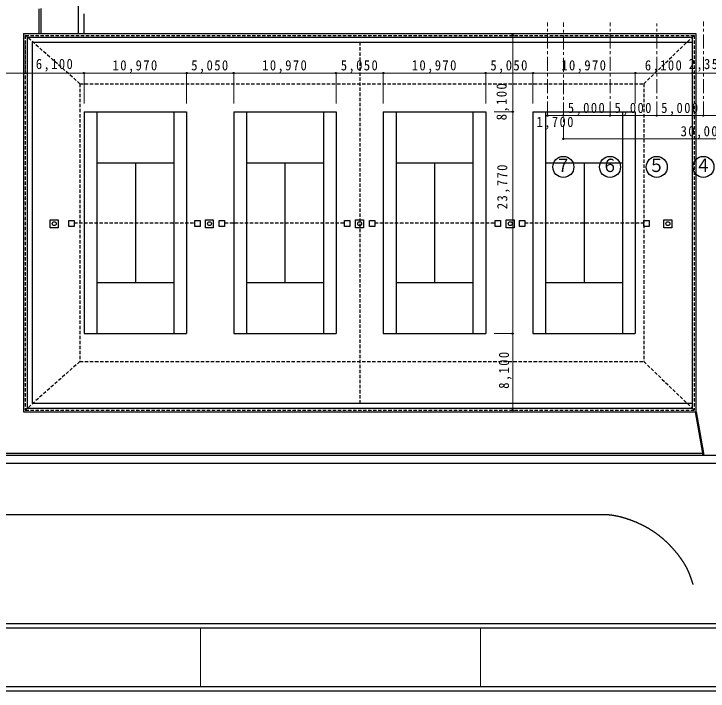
# Model space of a CAD drawing. Units: millimetres at full size, sheet at 1:300. Extents: x -143947 to 121650, y -84600 to 84600.
# Drawn here: x -83135 to -8782, y -84600 to -12034 of the extents above; entities that cross this region are included whole.
import ezdxf
from ezdxf.enums import TextEntityAlignment as Align

# ---------------------------------------------------------------- set-up
doc = ezdxf.new("R2010")
doc.units = ezdxf.units.MM
doc.header["$LTSCALE"] = 300
doc.header["$PDMODE"] = 32
doc.header["$PDSIZE"] = 150
doc.linetypes.add('CHAIN1', pattern=[8, 5, -1, 1, -1])
doc.linetypes.add('DASHED1', pattern=[1.8, 1.2, -0.6])
for name, color, linetype, lineweight in [('0-7_ハッチ', 3, 'Continuous', 25), ('3-2_寸法', 7, 'CHAIN1', 18), ('3-6_金属', 3, 'Continuous', 25), ('F-8', 5, 'Continuous', 25)]:
    doc.layers.add(name, color=color, linetype=linetype, lineweight=lineweight)
doc.styles.add('ＭＳ ゴシック', font='')
doc.styles.get('ＭＳ ゴシック').set_extended_font_data('MS Gothic')

msp = doc.modelspace()

# ---------------------------------------------------------------- linework, layer by layer
at = {"layer": '0-7_ハッチ'}
for p, q in [((-76251.6, -8913.4), (-76251.6, -14132.6)), ((-80462.8, -11510.4), (-80462.8, -14136.4)), ((-80262.8, -11454.1), (-80262.8, -14136.4)), ((-75651.6, -12034.5), (-75651.6, -14132.6)), ((-82111.6, -14132.6), (-10081.6, -14132.6)), ((-81711.6, -14532.6), (-10481.6, -14532.6)), ((-81711.6, -14532.6), (-81711.6, -54282.6)), ((-10481.6, -14532.6), (-10481.6, -54282.6)), ((-10081.6, -14132.6), (-10081.6, -54682.6)), ((-81171.6, -15072.6), (-10481.6, -15072.6)), ((-75611.6, -22522.6), (-75611.6, -46292.6)), ((-74241.6, -22522.6), (-74241.6, -46292.6)), ((-66011.6, -22522.6), (-66011.6, -46292.6)), ((-59591.6, -22522.6), (-48621.6, -22522.6)), ((-59591.6, -22522.6), (-59591.6, -46292.6)), ((-58221.6, -22522.6), (-58221.6, -46292.6)), ((-49991.6, -22522.6), (-49991.6, -46292.6)), ((-48621.6, -22522.6), (-48621.6, -46292.6)), ((-43571.6, -22522.6), (-32601.6, -22522.6)), ((-43571.6, -22522.6), (-43571.6, -46292.6)), ((-42201.6, -22522.6), (-42201.6, -46292.6)), ((-33971.6, -22522.6), (-33971.6, -46292.6)), ((-32601.6, -22522.6), (-32601.6, -46292.6)), ((-27551.6, -22522.6), (-16581.6, -22522.6)), ((-27551.6, -22522.6), (-27551.6, -46292.6)), ((-26181.6, -22522.6), (-26181.6, -46292.6)), ((-17951.6, -22522.6), (-17951.6, -46292.6)), ((-74241.6, -28007.6), (-66011.6, -28007.6)), ((-70126.6, -28052.5), (-70126.6, -40807.6)), ((-58221.6, -28007.6), (-49991.6, -28007.6)), ((-54106.6, -28084.7), (-54106.6, -40807.6)), ((-42201.6, -28007.6), (-33971.6, -28007.6)), ((-38086.6, -28007.6), (-38086.6, -40807.6)), ((-26181.6, -28007.6), (-17951.6, -28007.6)), ((-22066.6, -28007.6), (-22066.6, -40807.6)), ((-77250.5, -34183.4), (-76675.1, -34183.4)), ((-76675.1, -34183.4), (-76675.1, -34798.9)), ((-63771.6, -34183.4), (-63196.2, -34183.4)), ((-63196.2, -34183.4), (-63196.2, -34798.9)), ((-61139.3, -34183.4), (-60563.8, -34183.4)), ((-60563.8, -34183.4), (-60563.8, -34798.9)), ((-47739.6, -34183.4), (-47164.2, -34183.4)), ((-47164.2, -34183.4), (-47164.2, -34798.9)), ((-45065, -34183.4), (-44489.5, -34183.4)), ((-44489.5, -34183.4), (-44489.5, -34798.9)), ((-31584.6, -34183.4), (-31009.1, -34183.4)), ((-31009.1, -34183.4), (-31009.1, -34798.9)), ((-28991.6, -34183.4), (-28416.1, -34183.4)), ((-28416.1, -34183.4), (-28416.1, -34798.9)), ((-15668.2, -34183.4), (-15092.7, -34183.4)), ((-15092.7, -34183.4), (-15092.7, -34798.9)), ((-74241.6, -40807.6), (-66011.6, -40807.6)), ((-58221.6, -40807.6), (-49991.6, -40807.6)), ((-42201.6, -40807.6), (-33971.6, -40807.6)), ((-26181.6, -40807.6), (-17951.6, -40807.6)), ((-75611.6, -46292.6), (-64641.6, -46292.6)), ((-59591.6, -46292.6), (-48621.6, -46292.6)), ((-43571.6, -46292.6), (-32601.6, -46292.6)), ((-27551.6, -46292.6), (-16581.6, -46292.6)), ((-81711.6, -54282.6), (-10481.6, -54282.6)), ((-10077.2, -54670.6), (-9266.8, -59102.9)), ((-84119.7, -59302.9), (68744.9, -59302.9)), ((-84046, -59102.9), (-9266.8, -59102.9)), ((-9266.5, -59103.5), (-9266.5, -59303)), ((-87318.4, -60182.6), (71123.6, -60182.6)), ((-87318.4, -65682.6), (-19456.2, -65682.6))]:
    msp.add_line(p, q, dxfattribs=at)
at = {"layer": '0-7_ハッチ', "linetype": 'DASHED1'}
for p, q in [((-81911.6, -14332.6), (-81911.6, -54482.6)), ((-81911.6, -14332.6), (-10281.6, -14332.6)), ((-76055.4, -19522.5), (-81911.4, -14332.6)), ((-15666, -19521.3), (-10281.6, -14332.6)), ((-10281.6, -14332.6), (-10281.6, -54482.6)), ((-46096.6, -15074.7), (-46096.6, -53747.8)), ((-76068.6, -19522.6), (-76068.6, -49292.6)), ((-76677.6, -34407.6), (-63776.3, -34407.6)), ((-60561.8, -34407.6), (-47738.8, -34407.6)), ((-44483.9, -34407.6), (-31583.9, -34407.6)), ((-31009.4, -34407.6), (-31007.7, -34407.6)), ((-28414.3, -34407.6), (-15667.2, -34407.6)), ((-76068.6, -49292.6), (-81911.6, -54482.6)), ((-76068.6, -49292.6), (-15667.6, -49292.6)), ((-15667.6, -49292.6), (-10281.7, -54482.6)), ((-81911.6, -54482.6), (-10281.6, -54482.6))]:
    msp.add_line(p, q, dxfattribs=at)
at = {"layer": '0-7_ハッチ', "color": 4, "lineweight": 9}
for p, q in [((-29707.5, -14332.6), (-29714, -14332.6)), ((-29707.5, -22522.6), (-29707.5, -14332.6)), ((-81911.6, -18374.9), (-81911.6, -15232.6)), ((-10481.6, -18374.9), (-10481.6, -15972.6)), ((-88776.8, -18374.9), (-81911.6, -18374.9)), ((-81911.4, -18374.9), (-75611.6, -18374.9)), ((-75611.6, -18374.9), (-75611.6, -21622.6)), ((-75611.6, -18374.9), (-64641.6, -18374.9)), ((-64641.6, -18374.9), (-64641.6, -21622.6)), ((-64641.6, -18374.9), (-59591.6, -18374.9)), ((-59591.6, -18374.9), (-59591.6, -21622.6)), ((-59591.6, -18374.9), (-48621.6, -18374.9)), ((-48621.6, -18374.9), (-48621.6, -21622.6)), ((-48621.6, -18374.9), (-43571.6, -18374.9)), ((-43571.6, -18374.9), (-43571.6, -21622.6)), ((-43571.6, -18374.9), (-32601.6, -18374.9)), ((-32601.6, -18374.9), (-32601.6, -21622.6)), ((-32601.6, -18374.9), (-27551.6, -18374.9)), ((-27551.6, -18374.9), (-27551.6, -21622.6)), ((-27551.6, -18374.9), (-16581.6, -18374.9)), ((-16581.6, -18374.9), (-16581.6, -21622.6)), ((-16581.6, -18374.9), (-10481.6, -18374.9)), ((-10481.6, -18374.9), (-7552.1, -18374.9)), ((-29707.5, -22522.6), (-31701.6, -22522.6)), ((-29707.5, -46292.6), (-29707.5, -22522.6)), ((-29707.5, -46292.6), (-31701.6, -46292.6)), ((-29707.5, -54482.6), (-29707.5, -46292.6)), ((-29707.5, -54482.6), (-29816.6, -54482.6))]:
    msp.add_line(p, q, dxfattribs=at)
at = {"layer": '0-7_ハッチ'}
for points in [[(-82111.6, -14132.6), (-82111.6, -54682.6), (-10081.6, -54682.6)], [(-81171.6, -15072.6), (-81171.6, -53742.6), (-10481.6, -53742.6)], [(-75611.6, -22522.6), (-64641.6, -22522.6), (-64641.6, -46292.6)], [(-16581.6, -22522.6), (-16581.6, -25796.3), (-16581.6, -46292.6)], [(-76675.1, -34798.9), (-77250.5, -34798.9), (-77250.5, -34183.4)], [(-63196.2, -34798.9), (-63771.6, -34798.9), (-63771.6, -34183.4)], [(-60563.8, -34798.9), (-61139.3, -34798.9), (-61139.3, -34183.4)], [(-47164.2, -34798.9), (-47739.6, -34798.9), (-47739.6, -34183.4)], [(-44489.5, -34798.9), (-45065, -34798.9), (-45065, -34183.4)], [(-31009.1, -34798.9), (-31584.6, -34798.9), (-31584.6, -34183.4)], [(-28416.1, -34798.9), (-28991.6, -34798.9), (-28991.6, -34183.4)], [(-15092.7, -34798.9), (-15668.2, -34798.9), (-15668.2, -34183.4)], [(-10175.6, -54688.5), (-9368.4, -59103.6), (-9368.4, -59303.7)], [(-19447.2, -65688.6), (-19415.8, -65691.7), (-19384.3, -65694.9), (-19352.7, -65698.3), (-19321.1, -65701.7), (-19289.3, -65705.2), (-19257.5, -65708.9), (-19225.5, -65712.8), (-19193.3, -65716.7), (-19161.1, -65720.9), (-19128.6, -65725.2), (-19096, -65729.6), (-19063.2, -65734.2), (-19030.3, -65739), (-18997.1, -65744), (-18963.8, -65749.2), (-18930.2, -65754.5), (-18896.5, -65760), (-18862.5, -65765.8), (-18828.4, -65771.7), (-18794, -65777.8), (-18759.5, -65784.1), (-18724.7, -65790.7), (-18689.7, -65797.4), (-18654.5, -65804.3), (-18619.2, -65811.5), (-18583.6, -65818.8), (-18547.8, -65826.4), (-18511.8, -65834.1), (-18475.6, -65842.1), (-18439.2, -65850.3), (-18402.7, -65858.6), (-18365.9, -65867.2), (-18329, -65876), (-18291.9, -65885), (-18254.6, -65894.2), (-18217.2, -65903.6), (-18179.6, -65913.2), (-18141.9, -65923), (-18104, -65933)], [(-18104, -65933), (-18065.9, -65943.2), (-18027.7, -65953.6), (-17989.4, -65964.2), (-17951, -65975), (-17912.4, -65986), (-17873.8, -65997.1), (-17835, -66008.5), (-17796.1, -66020), (-17757.2, -66031.7), (-17718.1, -66043.6), (-17679, -66055.7), (-17639.7, -66068), (-17600.5, -66080.4), (-17561.1, -66093), (-17521.7, -66105.8), (-17482.3, -66118.7), (-17442.8, -66131.8), (-17403.2, -66145.1), (-17363.6, -66158.5), (-17324.1, -66172.1), (-17284.4, -66185.9), (-17244.8, -66199.8), (-17205.2, -66213.9), (-17165.5, -66228.1), (-17125.9, -66242.5), (-17086.3, -66257), (-17046.7, -66271.7), (-17007.1, -66286.5), (-16967.5, -66301.4), (-16928, -66316.5), (-16888.5, -66331.8), (-16849, -66347.1), (-16809.6, -66362.6), (-16770.3, -66378.3), (-16731, -66394), (-16691.7, -66409.9), (-16652.5, -66426), (-16613.4, -66442.1), (-16574.4, -66458.4)], [(-16574.4, -66458.4), (-16535.4, -66474.8), (-16496.5, -66491.3), (-16457.7, -66507.9), (-16419, -66524.7), (-16380.4, -66541.5), (-16341.9, -66558.5), (-16303.5, -66575.6), (-16265.1, -66592.8), (-16226.9, -66610.1), (-16188.8, -66627.6), (-16150.8, -66645.1), (-16112.9, -66662.7), (-16075.1, -66680.5), (-16037.5, -66698.3), (-15999.9, -66716.3), (-15962.5, -66734.3), (-15925.2, -66752.4), (-15888.1, -66770.7), (-15851, -66789), (-15814.1, -66807.5), (-15777.4, -66826), (-15740.7, -66844.6), (-15704.2, -66863.4), (-15667.9, -66882.2), (-15631.7, -66901.1), (-15595.6, -66920.1), (-15559.7, -66939.2), (-15523.9, -66958.4), (-15488.2, -66977.6), (-15452.7, -66997), (-15417.4, -67016.4), (-15382.2, -67035.9), (-15347.1, -67055.5), (-15312.2, -67075.2), (-15277.4, -67095), (-15242.8, -67114.9), (-15208.4, -67134.8), (-15174.1, -67154.8), (-15139.9, -67174.9)], [(-15139.9, -67174.9), (-15105.9, -67195.1), (-15072, -67215.4), (-15038.3, -67235.7), (-15004.8, -67256.1), (-14971.4, -67276.6), (-14938.2, -67297.2), (-14905.1, -67317.8), (-14872.1, -67338.5), (-14839.3, -67359.3), (-14806.7, -67380.2), (-14774.2, -67401.1), (-14741.9, -67422.2), (-14709.7, -67443.2), (-14677.7, -67464.4), (-14645.8, -67485.6), (-14614.1, -67506.9), (-14582.5, -67528.3), (-14551.1, -67549.7), (-14519.8, -67571.2), (-14488.7, -67592.8), (-14457.7, -67614.4), (-14426.9, -67636.1), (-14396.2, -67657.9), (-14365.7, -67679.7), (-14335.3, -67701.6), (-14305, -67723.6), (-14274.9, -67745.6), (-14245, -67767.7), (-14215.2, -67789.8), (-14185.5, -67812), (-14156, -67834.3), (-14126.6, -67856.6), (-14097.4, -67879), (-14068.3, -67901.5), (-14039.4, -67924), (-14010.6, -67946.5), (-13981.9, -67969.1), (-13953.4, -67991.8), (-13925, -68014.5)], [(-13925, -68014.5), (-13896.7, -68037.3), (-13868.6, -68060.1), (-13840.6, -68083), (-13812.8, -68105.9), (-13785.1, -68128.9), (-13757.5, -68151.9), (-13730.1, -68175), (-13702.8, -68198.1), (-13675.7, -68221.3), (-13648.6, -68244.5), (-13621.7, -68267.7), (-13595, -68291), (-13568.3, -68314.3), (-13541.8, -68337.7), (-13515.5, -68361.1), (-13489.2, -68384.6), (-13463.1, -68408.1), (-13437.2, -68431.6), (-13411.3, -68455.2), (-13385.6, -68478.8), (-13360, -68502.4), (-13334.6, -68526.1), (-13309.2, -68549.8), (-13284, -68573.5), (-13259, -68597.3), (-13234, -68621.1), (-13209.2, -68644.9), (-13184.5, -68668.7), (-13159.9, -68692.6), (-13135.5, -68716.4), (-13111.2, -68740.3), (-13087, -68764.2), (-13062.9, -68788.2), (-13039, -68812.1), (-13015.2, -68836.1), (-12991.5, -68860.1), (-12967.9, -68884.1), (-12944.5, -68908.1), (-12921.2, -68932.1)], [(-12921.2, -68932.1), (-12898, -68956.1), (-12875, -68980.2), (-12852, -69004.2), (-12829.2, -69028.2), (-12806.5, -69052.3), (-12784, -69076.3), (-12761.5, -69100.4), (-12739.2, -69124.4), (-12717, -69148.4), (-12695, -69172.5), (-12673.1, -69196.5), (-12651.3, -69220.5), (-12629.6, -69244.5), (-12608, -69268.5), (-12586.6, -69292.5), (-12565.3, -69316.5), (-12544.1, -69340.4), (-12523.1, -69364.3), (-12502.1, -69388.3), (-12481.3, -69412.1), (-12460.7, -69436), (-12440.1, -69459.9), (-12419.7, -69483.7), (-12399.4, -69507.5), (-12379.3, -69531.2), (-12359.2, -69555), (-12339.3, -69578.7), (-12319.6, -69602.3), (-12299.9, -69626), (-12280.4, -69649.6), (-12261, -69673.1), (-12241.7, -69696.6), (-12222.6, -69720.1), (-12203.6, -69743.5), (-12184.7, -69766.9), (-12166, -69790.3), (-12147.4, -69813.6), (-12128.9, -69836.8), (-12110.5, -69860)], [(-12110.5, -69860), (-12092.3, -69883.1), (-12074.2, -69906.2), (-12056.2, -69929.3), (-12038.4, -69952.2), (-12020.7, -69975.2), (-12003.2, -69998), (-11985.7, -70020.8), (-11968.4, -70043.6), (-11951.2, -70066.2), (-11934.2, -70088.8), (-11917.3, -70111.4), (-11900.5, -70133.9), (-11883.9, -70156.3), (-11867.4, -70178.6), (-11851, -70200.9), (-11834.8, -70223.1), (-11818.6, -70245.2), (-11802.7, -70267.2), (-11786.8, -70289.2), (-11771.1, -70311.1), (-11755.5, -70332.9), (-11740.1, -70354.7), (-11724.8, -70376.3), (-11709.6, -70397.9), (-11694.5, -70419.4), (-11679.6, -70440.8), (-11664.8, -70462.2), (-11650.2, -70483.4), (-11635.7, -70504.6), (-11621.3, -70525.7), (-11607, -70546.7), (-11592.9, -70567.6), (-11578.9, -70588.4), (-11565, -70609.1), (-11551.3, -70629.8), (-11537.7, -70650.4), (-11524.2, -70670.8), (-11510.9, -70691.2), (-11497.7, -70711.5)], [(-11497.7, -70711.5), (-11484.6, -70731.7), (-11471.6, -70751.8), (-11458.8, -70771.9), (-11446.1, -70791.8), (-11433.5, -70811.7), (-11421.1, -70831.4), (-11408.8, -70851.1), (-11396.6, -70870.7), (-11384.5, -70890.2), (-11372.5, -70909.6), (-11360.7, -70928.9), (-11349, -70948.1), (-11337.4, -70967.2), (-11326, -70986.3), (-11314.6, -71005.2), (-11303.4, -71024.1), (-11292.3, -71042.9), (-11281.3, -71061.6), (-11270.5, -71080.2), (-11259.7, -71098.7), (-11249.1, -71117.2), (-11238.6, -71135.5), (-11228.1, -71153.8), (-11217.9, -71172), (-11207.7, -71190.1), (-11197.6, -71208.2), (-11187.6, -71226.1), (-11177.8, -71244), (-11168, -71261.8), (-11158.4, -71279.5), (-11148.8, -71297.2), (-11139.4, -71314.8), (-11130, -71332.3), (-11120.8, -71349.7), (-11111.7, -71367.1), (-11102.6, -71384.4), (-11093.7, -71401.6), (-11084.8, -71418.8), (-11076.1, -71435.9)], [(-11076.1, -71435.9), (-11067.4, -71452.9), (-11058.8, -71469.9), (-11050.3, -71486.8), (-11041.9, -71503.7), (-11033.6, -71520.5), (-11025.4, -71537.3), (-11017.3, -71554), (-11009.2, -71570.6), (-11001.2, -71587.2), (-10993.3, -71603.8), (-10985.5, -71620.3), (-10977.8, -71636.8), (-10970.1, -71653.2), (-10962.5, -71669.6), (-10955, -71686), (-10947.5, -71702.3), (-10940.1, -71718.6), (-10932.8, -71734.8), (-10925.5, -71751), (-10918.3, -71767.2), (-10911.2, -71783.4), (-10904.1, -71799.6), (-10897.1, -71815.7), (-10890.2, -71831.8), (-10883.3, -71847.9), (-10876.4, -71863.9), (-10869.6, -71880), (-10862.9, -71896), (-10856.2, -71912.1), (-10849.5, -71928.1), (-10842.9, -71944.1), (-10836.4, -71960.1), (-10829.9, -71976.1), (-10823.4, -71992.2), (-10817, -72008.2), (-10810.6, -72024.2), (-10804.2, -72040.2), (-10797.9, -72056.2), (-10791.6, -72072.2)], [(-10791.6, -72072.2), (-10785.3, -72088.3), (-10779.1, -72104.3), (-10772.9, -72120.4), (-10766.8, -72136.4), (-10760.6, -72152.5), (-10754.5, -72168.6), (-10748.4, -72184.7), (-10742.4, -72200.8), (-10736.4, -72217), (-10730.3, -72233.2), (-10724.4, -72249.3), (-10718.4, -72265.6), (-10712.4, -72281.8), (-10706.5, -72298), (-10700.6, -72314.3), (-10694.7, -72330.6), (-10688.8, -72346.9), (-10682.9, -72363.2), (-10677.1, -72379.6), (-10671.3, -72396), (-10665.4, -72412.4), (-10659.6, -72428.8), (-10653.8, -72445.3), (-10648.1, -72461.7), (-10642.3, -72478.2), (-10636.5, -72494.7), (-10630.8, -72511.3), (-10625.1, -72527.8), (-10619.3, -72544.4), (-10613.6, -72560.9), (-10608, -72577.5), (-10602.3, -72594.1), (-10596.6, -72610.7), (-10591, -72627.3), (-10585.4, -72643.9), (-10579.8, -72660.5), (-10574.2, -72677.1), (-10568.6, -72693.7), (-10563, -72710.3)], [(-10563, -72710.3), (-10557.5, -72726.9), (-10552, -72743.4), (-10546.5, -72760), (-10541.1, -72776.5), (-10535.6, -72792.9), (-10530.2, -72809.4), (-10524.9, -72825.8), (-10519.5, -72842.1), (-10514.2, -72858.4), (-10509, -72874.6), (-10503.7, -72890.8), (-10498.6, -72906.9), (-10493.4, -72922.9), (-10488.4, -72938.9), (-10483.3, -72954.7), (-10478.4, -72970.4), (-10473.5, -72986.1), (-10468.6, -73001.6), (-10463.9, -73016.9), (-10459.2, -73032.2), (-10454.5, -73047.3), (-10450, -73062.2), (-10445.5, -73076.9), (-10441.2, -73091.5), (-10436.9, -73105.8), (-10432.8, -73120), (-10428.7, -73133.9), (-10424.8, -73147.6), (-10420.9, -73161.1)]]:
    msp.add_lwpolyline(points, dxfattribs=at)
at = {"layer": '0-7_ハッチ', "linetype": 'DASHED1'}
msp.add_lwpolyline([(-76068.6, -19522.6), (-15667.6, -19522.6), (-15667.6, -49292.6)], dxfattribs=at)
at = {"layer": '0-7_ハッチ'}
for points in [[(-79247.4, -34090.4), (-78402.8, -34090.4), (-78402.8, -34947.5), (-79247.4, -34947.5)], [(-62619.7, -34090.4), (-61775.2, -34090.4), (-61775.2, -34947.5), (-62619.7, -34947.5)], [(-46531.2, -34090.4), (-45686.6, -34090.4), (-45686.6, -34947.5), (-46531.2, -34947.5)], [(-30407.9, -34090.4), (-29563.4, -34090.4), (-29563.4, -34947.5), (-30407.9, -34947.5)], [(-13526.5, -34090.4), (-12681.9, -34090.4), (-12681.9, -34947.5), (-13526.5, -34947.5)]]:
    msp.add_lwpolyline(points, close=True, dxfattribs=at)
for centre in [(-78814.7, -34510.6), (-62187.1, -34510.6), (-46098.5, -34510.6), (-29975.3, -34510.6), (-13093.8, -34510.6)]:
    msp.add_circle(centre, 210.4, dxfattribs=at)
at = {"layer": '0-7_ハッチ', "color": 4}
for p in [(-29707.5, -14332.6), (-81911.6, -18374.9), (-81911.4, -18374.9), (-75611.6, -18374.9), (-64641.6, -18374.9), (-59591.6, -18374.9), (-48621.6, -18374.9), (-43571.6, -18374.9), (-32601.6, -18374.9), (-27551.6, -18374.9), (-16581.6, -18374.9), (-10481.6, -18374.9), (-29707.5, -22522.6), (-29707.5, -46292.6), (-29707.5, -54482.6)]:
    msp.add_point(p, dxfattribs=at)
at = {"layer": '3-2_寸法'}
for p, q in [((-25986.8, -22933.3), (-25986.8, -12941.4)), ((-24286.8, -25433.3), (-24286.8, -12941.4)), ((-19286.8, -22933.3), (-19286.8, -12941.4)), ((-14286.8, -22933.3), (-14286.8, -13059.8)), ((-9286.8, -22933.3), (-9286.8, -12862.5))]:
    msp.add_line(p, q, dxfattribs=at)
at = {"layer": '3-2_寸法', "color": 4, "linetype": 'Continuous', "lineweight": 9}
for p, q in [((-25986.8, -22933.3), (-24286.8, -22933.3)), ((-24286.8, -22933.3), (-19286.8, -22933.3)), ((-19286.8, -22933.3), (-14286.8, -22933.3)), ((-14286.8, -22933.3), (-9286.8, -22933.3)), ((-9286.8, -22933.3), (-4286.8, -22933.3)), ((-24286.8, -25433.3), (5713.2, -25433.3))]:
    msp.add_line(p, q, dxfattribs=at)
at = {"layer": '3-2_寸法', "color": 3}
for p in [(-25986.8, -22933.3), (-24286.8, -22933.3), (-19286.8, -22933.3), (-14286.8, -22933.3), (-9286.8, -22933.3), (-24286.8, -25433.3)]:
    msp.add_point(p, dxfattribs=at)
at = {"layer": '3-6_金属'}
for centre in [(-24286.8, -28433.3), (-19286.8, -28433.3), (-14286.8, -28433.3), (-9286.8, -28433.3)]:
    msp.add_circle(centre, 1125, dxfattribs=at)
at = {"layer": 'F-8'}
for p, q in [((121200, -77400), (-116700, -77400)), ((121200, -77850), (-116700, -77850)), ((121650, -84600), (-117150, -84600)), ((121200, -84150), (-116700, -84150))]:
    msp.add_line(p, q, dxfattribs=at)
at = {"layer": 'F-8', "color": 7, "lineweight": 18}
for p, q in [((-63150, -77850), (-63150, -84150)), ((-33150, -77850), (-33150, -84150))]:
    msp.add_line(p, q, dxfattribs=at)

# ---------------------------------------------------------------- texts
at = {"layer": '0-7_ハッチ', "color": 7, "char_height": 1100, "attachment_point": 7, "style": 'ＭＳ ゴシック'}
for s, insert in [('\\T1.22;\\W0.9;6,100', (-80787.5, -18229)), ('\\T1.22;\\W0.9;10,970', (-72564.1, -18374.9)), ('\\T1.22;\\W0.9;5,050', (-64141.6, -18374.9)), ('\\T1.22;\\W0.9;10,970', (-56544.1, -18374.9)), ('\\T1.22;\\W0.9;5,050', (-48121.6, -18374.9)), ('\\T1.22;\\W0.9;10,970', (-40524.1, -18374.9)), ('\\T1.22;\\W0.9;5,050', (-32101.6, -18374.9)), ('\\T1.22;\\W0.9;10,970', (-24504.1, -18374.9)), ('\\T1.22;\\W0.9;6,100', (-15556.6, -18374.9)), ('\\T1.22;\\W0.9;2,350', (-10862, -18231.7))]:
    msp.add_mtext(s, dxfattribs=dict(at, insert=insert))
at = {"layer": '0-7_ハッチ', "color": 7, "char_height": 1100, "attachment_point": 7, "rotation": 90, "style": 'ＭＳ ゴシック'}
for s, insert in [('\\T1.22;\\W0.9;8,100', (-30076.6, -23429.4)), ('\\T1.22;\\W0.9;23,770', (-30004.7, -32961.5)), ('\\T1.22;\\W0.9;8,100', (-29824.8, -52205.6))]:
    msp.add_mtext(s, dxfattribs=dict(at, insert=insert))
at = {"layer": '3-2_寸法', "char_height": 1100, "attachment_point": 7, "style": 'ＭＳ ゴシック'}
for s, insert in [('\\T1.22;\\W0.9;5,000', (-23811.8, -22933.3)), ('\\T1.22;\\W0.9;5,000', (-18811.8, -22933.3)), ('\\T1.22;\\W0.9;5,000', (-13811.8, -22933.3)), ('\\T1.22;\\W0.9;1,700', (-27161.8, -24433.3)), ('\\T1.22;\\W0.9;30,000', (-11724.3, -25433.3))]:
    msp.add_mtext(s, dxfattribs=dict(at, insert=insert))
at = {"layer": '3-6_金属', "color": 2, "style": 'ＭＳ ゴシック', "width": 0.9}
for s, p in [('７', (-25186.8, -29408.3)), ('６', (-20186.8, -29408.3)), ('５', (-15186.8, -29408.3)), ('４', (-10186.8, -29408.3))]:
    msp.add_text(s, height=1430, dxfattribs=at).set_placement(p, align=Align.BOTTOM_LEFT)

doc.saveas('drawing.dxf')
